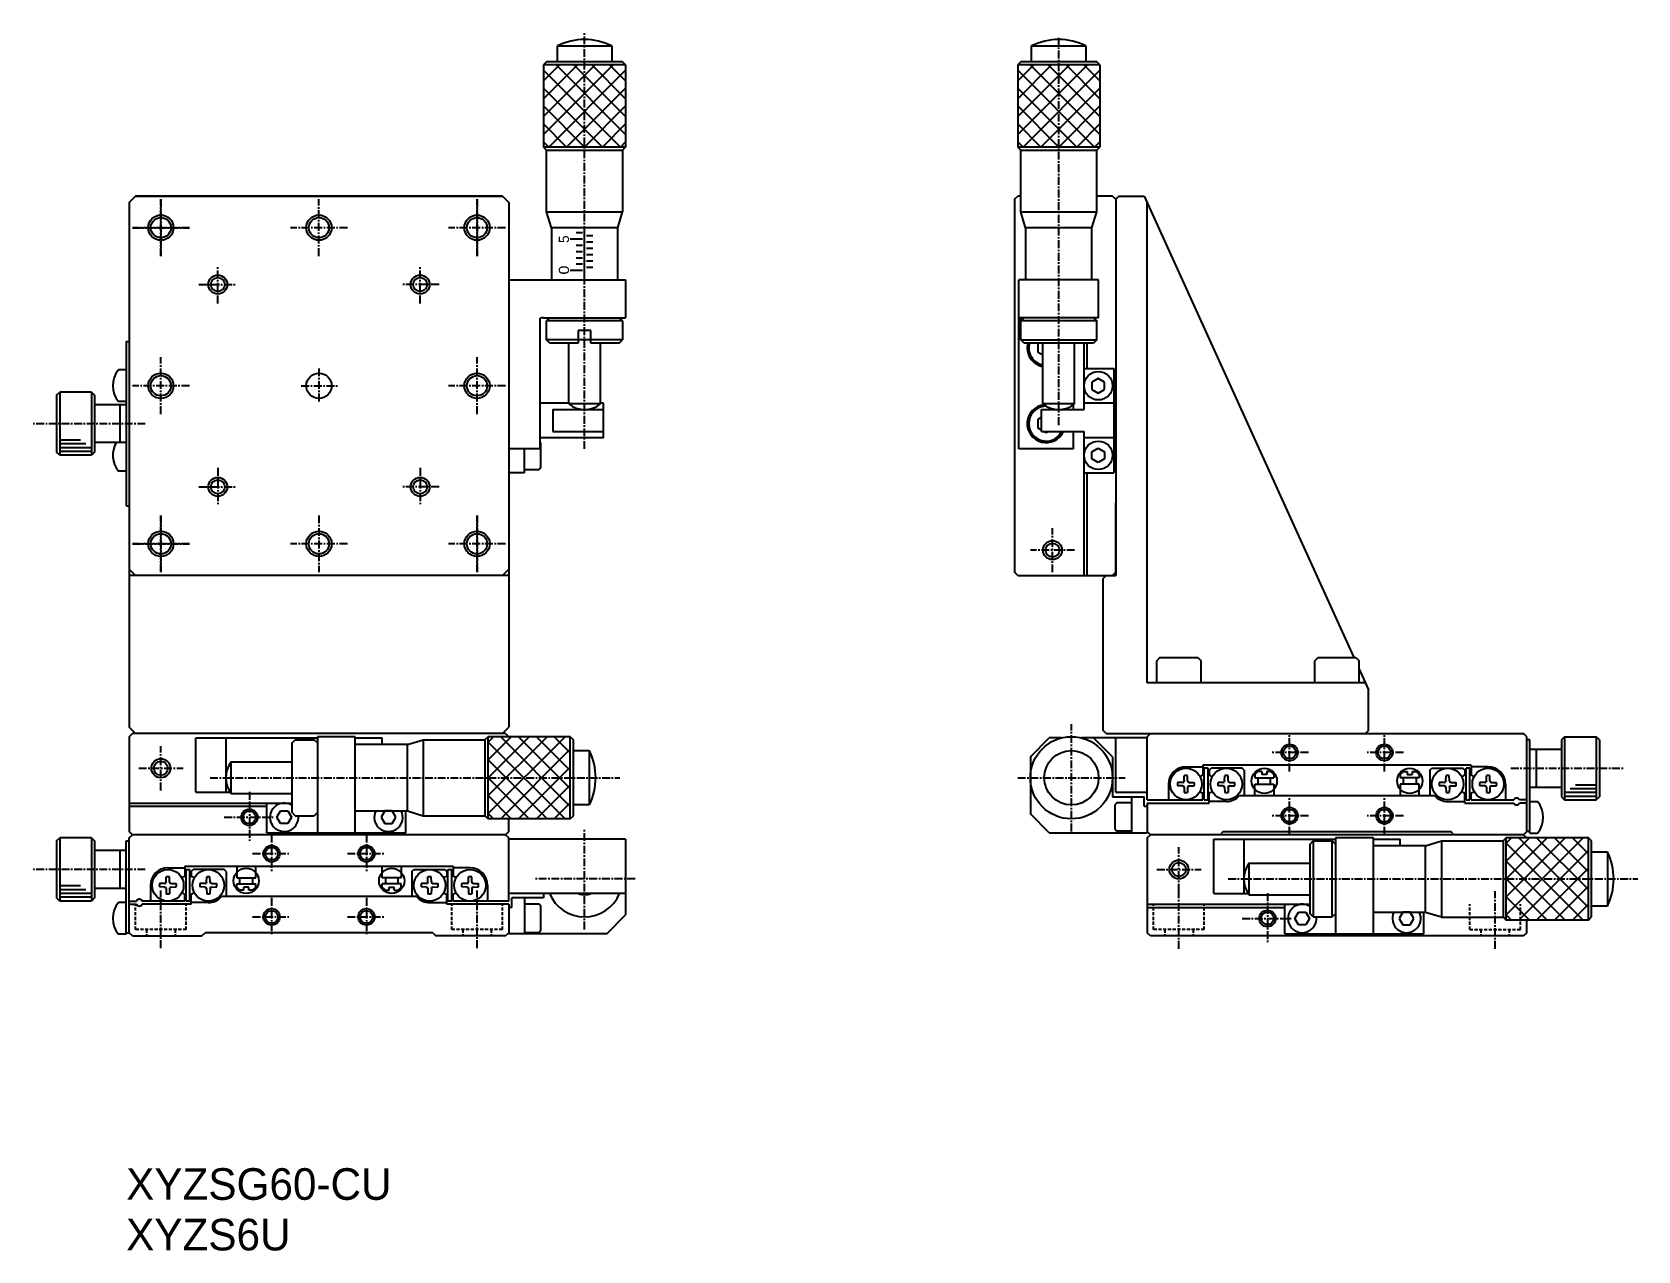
# Model space of a CAD drawing. Extents: x -254 to 0, y 145 to 338.
import ezdxf

# ---------------------------------------------------------------- set-up
doc = ezdxf.new("R2010")
doc.units = 0
doc.linetypes.add('CENTER', pattern=[2, 1.25, -0.25, 0.25, -0.25])
doc.linetypes.add('DASHED', pattern=[0.75, 0.5, -0.25])
doc.layers.get('0').update_dxf_attribs({"linetype": 'CONTINUOUS'})
doc.layers.add('CENTER', color=1, linetype='CENTER')

msp = doc.modelspace()

# ---------------------------------------------------------------- linework, layer by layer
at = {"color": 7, "linetype": 'CONTINUOUS'}
for p, q in [((-171.33, 335.61), (-162.73, 335.61)), ((-171.33, 333.11), (-171.33, 335.61)), ((-162.73, 335.61), (-162.73, 333.11)), ((-96.33, 335.61), (-87.73, 335.61)), ((-96.33, 333.11), (-96.33, 335.61)), ((-87.73, 335.61), (-87.73, 333.11)), ((-173.03, 333.11), (-173.53, 332.61)), ((-161.03, 333.11), (-173.03, 333.11)), ((-160.53, 332.61), (-161.03, 333.11)), ((-98.03, 333.11), (-98.53, 332.61)), ((-86.03, 333.11), (-98.03, 333.11)), ((-85.53, 332.61), (-86.03, 333.11)), ((-160.53, 332.61), (-173.53, 332.61)), ((-173.53, 332.61), (-173.53, 319.61)), ((-160.53, 332.61), (-160.53, 319.61)), ((-85.53, 332.61), (-98.53, 332.61)), ((-98.53, 332.61), (-98.53, 319.61)), ((-85.53, 332.61), (-85.53, 319.61)), ((-97.68, 319.61), (-98.53, 320.45)), ((-160.53, 319.61), (-173.53, 319.61)), ((-173.53, 319.61), (-173.03, 319.11)), ((-173.03, 319.11), (-161.03, 319.11)), ((-173.03, 309.36), (-173.03, 319.11)), ((-161.03, 319.11), (-160.53, 319.61)), ((-160.99, 309.36), (-160.99, 319.11)), ((-85.53, 319.61), (-98.53, 319.61)), ((-98.53, 319.61), (-98.03, 319.11)), ((-98.03, 319.11), (-86.03, 319.11)), ((-98.03, 309.36), (-98.03, 319.11)), ((-86.03, 319.11), (-85.53, 319.61)), ((-85.99, 309.36), (-85.99, 319.11)), ((-238.03, 311.86), (-239.03, 310.86)), ((-239.03, 310.86), (-238.03, 311.86)), ((-239.03, 310.86), (-239.03, 252.86)), ((-239.03, 310.86), (-239.03, 227.86)), ((-238.03, 311.86), (-180.03, 311.86)), ((-180.03, 311.86), (-238.03, 311.86)), ((-180.03, 311.86), (-179.03, 310.86)), ((-180.03, 311.86), (-179.03, 310.86)), ((-179.03, 310.86), (-179.03, 252.86)), ((-179.03, 310.86), (-179.03, 227.86)), ((-99.03, 311.36), (-98.53, 311.86)), ((-99.03, 311.36), (-99.03, 252.36)), ((-98.03, 311.86), (-98.53, 311.86)), ((-83.53, 311.86), (-85.99, 311.86)), ((-83.03, 311.36), (-83.53, 311.86)), ((-83.53, 311.86), (-83.03, 311.36)), ((-82.53, 311.86), (-83.03, 311.36)), ((-83.03, 311.36), (-83.03, 300.36)), ((-83.03, 311.36), (-83.03, 251.86)), ((-82.53, 311.86), (-78.53, 311.86)), ((-78.53, 311.86), (-45.35, 238.86)), ((-78.03, 234.86), (-78.03, 310.76)), ((-172.28, 306.86), (-173.03, 309.36)), ((-173.03, 309.36), (-161.03, 309.36)), ((-161.78, 306.86), (-161.03, 309.36)), ((-97.28, 306.86), (-98.03, 309.36)), ((-98.03, 309.36), (-86.03, 309.36)), ((-86.78, 306.86), (-86.03, 309.36)), ((-161.78, 306.86), (-172.28, 306.86)), ((-172.28, 306.86), (-172.28, 298.61)), ((-161.78, 298.61), (-161.78, 306.86)), ((-86.78, 306.86), (-97.28, 306.86)), ((-97.28, 306.86), (-97.28, 298.61)), ((-86.78, 298.61), (-86.78, 306.86)), ((-179.03, 298.61), (-160.53, 298.61)), ((-160.53, 298.61), (-160.53, 292.61)), ((-85.73, 298.61), (-98.33, 298.61)), ((-98.33, 271.86), (-98.33, 298.61)), ((-85.73, 292.61), (-85.73, 298.61)), ((-174.03, 271.86), (-174.03, 292.56)), ((-173.53, 292.61), (-160.53, 292.61)), ((-172.53, 292.61), (-173.03, 292.11)), ((-161.03, 292.11), (-173.03, 292.11)), ((-173.03, 289.11), (-173.03, 292.11)), ((-161.03, 292.11), (-161.53, 292.61)), ((-161.03, 292.11), (-161.03, 289.11)), ((-85.73, 292.61), (-98.33, 292.61)), ((-97.53, 292.61), (-98.03, 292.11)), ((-98.03, 289.11), (-98.03, 292.61)), ((-86.03, 292.11), (-98.03, 292.11)), ((-98.03, 289.11), (-98.03, 292.11)), ((-86.53, 292.61), (-86.03, 292.11)), ((-86.03, 289.11), (-86.03, 292.11)), ((-168.03, 290.61), (-168.03, 288.61)), ((-166.03, 290.61), (-168.03, 290.61)), ((-166.03, 288.61), (-166.03, 290.61)), ((-239.53, 288.86), (-239.53, 262.86)), ((-239.53, 288.86), (-239.03, 288.86)), ((-168.03, 289.11), (-173.03, 289.11)), ((-172.53, 288.61), (-173.03, 289.11)), ((-168.03, 288.61), (-172.53, 288.61)), ((-169.53, 278.98), (-169.53, 288.61)), ((-166.03, 289.11), (-168.03, 289.11)), ((-161.03, 289.11), (-166.03, 289.11)), ((-161.53, 288.61), (-166.03, 288.61)), ((-164.53, 278.98), (-164.53, 288.61)), ((-161.53, 288.61), (-161.03, 289.11)), ((-98.03, 289.11), (-86.03, 289.11)), ((-97.53, 288.61), (-98.03, 289.11)), ((-97.53, 288.61), (-98.03, 289.11)), ((-86.53, 288.61), (-97.53, 288.61)), ((-95.28, 288.58), (-95.23, 288.61)), ((-95.28, 287.13), (-95.28, 288.58)), ((-94.53, 286.7), (-95.28, 287.13)), ((-94.53, 278.98), (-94.53, 288.61)), ((-89.53, 278.98), (-89.53, 288.61)), ((-88.03, 284.61), (-88.03, 288.61)), ((-87.53, 284.61), (-87.53, 288.61)), ((-86.03, 289.11), (-86.53, 288.61)), ((-88.03, 278.11), (-88.03, 284.61)), ((-88.03, 284.61), (-83.33, 284.61)), ((-83.33, 284.61), (-83.33, 268.11)), ((-239.53, 284.36), (-240.75, 284.36)), ((-85.78, 283.01), (-86.78, 282.43)), ((-86.78, 282.43), (-86.78, 281.28)), ((-84.78, 282.43), (-85.78, 283.01)), ((-84.78, 281.28), (-84.78, 282.43)), ((-250.53, 280.36), (-250.03, 280.86)), ((-250.53, 280.36), (-250.53, 271.36)), ((-250.03, 280.86), (-250.03, 270.86)), ((-245.03, 280.86), (-250.03, 280.86)), ((-245.03, 280.86), (-245.03, 270.86)), ((-245.03, 280.86), (-244.53, 280.36)), ((-244.53, 280.36), (-244.53, 271.36)), ((-239.53, 279.36), (-240.75, 279.36)), ((-86.78, 281.28), (-85.78, 280.7)), ((-85.78, 280.7), (-84.78, 281.28)), ((-239.53, 278.86), (-244.53, 278.86)), ((-240.53, 278.86), (-240.53, 272.86)), ((-169.53, 279.11), (-174.03, 279.11)), ((-172.03, 278.11), (-164.03, 278.11)), ((-172.03, 278.11), (-172.03, 274.61)), ((-164.53, 278.98), (-169.53, 278.98)), ((-164.03, 279.11), (-164.53, 279.11)), ((-164.03, 273.61), (-164.03, 279.11)), ((-95.28, 276.58), (-94.78, 276.87)), ((-94.78, 278.11), (-88.03, 278.11)), ((-94.78, 274.61), (-94.78, 278.11)), ((-89.53, 278.98), (-94.53, 278.98)), ((-89.73, 278.11), (-89.73, 278.83)), ((-83.33, 279.11), (-88.03, 279.11)), ((-172.03, 274.61), (-164.03, 274.61)), ((-95.28, 275.13), (-95.28, 276.58)), ((-94.78, 274.85), (-95.28, 275.13)), ((-94.78, 274.61), (-88.03, 274.61)), ((-94.03, 274.41), (-94.36, 274.61)), ((-93.69, 274.61), (-94.03, 274.41)), ((-89.73, 271.86), (-89.73, 274.61)), ((-88.03, 251.86), (-88.03, 274.61)), ((-88.03, 268.11), (-88.03, 274.61)), ((-239.53, 272.86), (-244.53, 272.86)), ((-174.03, 271.86), (-179.03, 271.86)), ((-176.53, 268.11), (-176.53, 271.86)), ((-164.03, 273.61), (-174.03, 273.61)), ((-174.03, 272.91), (-173.93, 272.81)), ((-173.93, 268.91), (-173.93, 272.81)), ((-89.73, 271.86), (-98.33, 271.86)), ((-83.33, 273.61), (-88.03, 273.61)), ((-86.78, 271.43), (-85.78, 272.01)), ((-85.78, 272.01), (-84.78, 271.43)), ((-250.03, 270.86), (-250.53, 271.36)), ((-245.03, 270.86), (-250.03, 270.86)), ((-244.53, 271.36), (-245.03, 270.86)), ((-86.78, 270.28), (-86.78, 271.43)), ((-85.78, 269.7), (-86.78, 270.28)), ((-84.78, 270.28), (-85.78, 269.7)), ((-84.78, 271.43), (-84.78, 270.28)), ((-239.53, 268.36), (-240.75, 268.36)), ((-176.53, 268.11), (-179.03, 268.11)), ((-176.53, 268.61), (-174.23, 268.61)), ((-173.93, 268.91), (-174.23, 268.61)), ((-88.03, 268.11), (-83.33, 268.11)), ((-87.53, 251.86), (-87.53, 268.11)), ((-239.53, 262.86), (-239.03, 262.86)), ((-83.03, 252.36), (-83.03, 263.36)), ((-239.03, 252.86), (-238.03, 251.86)), ((-179.03, 251.86), (-239.03, 251.86)), ((-180.03, 251.86), (-238.03, 251.86)), ((-180.03, 251.86), (-179.03, 252.86)), ((-98.53, 251.86), (-99.03, 252.36)), ((-98.53, 251.86), (-83.53, 251.86)), ((-84.53, 251.86), (-85.03, 251.36)), ((-84.53, 251.86), (-83.03, 251.86)), ((-83.03, 252.36), (-83.53, 251.86)), ((-83.03, 252.36), (-83.53, 251.86)), ((-85.03, 227.36), (-85.03, 251.36)), ((-76.03, 238.86), (-76.53, 238.36)), ((-76.03, 238.86), (-70.03, 238.86)), ((-70.03, 238.86), (-69.53, 238.36)), ((-51.03, 238.86), (-51.53, 238.36)), ((-51.03, 238.86), (-45.03, 238.86)), ((-45.03, 238.86), (-44.53, 238.36)), ((-76.53, 234.86), (-76.53, 238.36)), ((-69.53, 234.86), (-69.53, 238.36)), ((-51.53, 234.86), (-51.53, 238.36)), ((-44.53, 234.86), (-44.53, 238.36)), ((-44.53, 237.06), (-43.03, 233.76)), ((-43.53, 234.86), (-78.03, 234.86)), ((-43.03, 227.36), (-43.03, 233.76)), ((-238.03, 226.86), (-239.03, 227.86)), ((-239.03, 226.36), (-238.53, 226.86)), ((-239.03, 226.36), (-239.03, 211.36)), ((-179.53, 226.86), (-238.53, 226.86)), ((-228.53, 217.56), (-228.53, 226.16)), ((-228.53, 226.16), (-209.28, 226.16)), ((-223.78, 226.16), (-223.78, 217.56)), ((-203.28, 226.36), (-209.28, 226.36)), ((-209.28, 226.36), (-209.28, 211.16)), ((-203.28, 211.16), (-203.28, 226.36)), ((-203.28, 226.16), (-199.03, 226.16)), ((-199.03, 225.11), (-199.03, 226.16)), ((-182.28, 226.36), (-182.78, 225.86)), ((-169.28, 226.36), (-182.28, 226.36)), ((-182.28, 213.36), (-182.28, 226.36)), ((-180.03, 226.86), (-179.03, 227.86)), ((-179.53, 226.86), (-179.03, 226.36)), ((-168.78, 225.86), (-169.28, 226.36)), ((-169.28, 213.36), (-169.28, 226.36)), ((-96.53, 223.16), (-93.53, 226.16)), ((-91.63, 226.16), (-93.53, 226.16)), ((-78.03, 226.16), (-88.43, 226.16)), ((-83.53, 223.16), (-86.53, 226.16)), ((-84.53, 226.86), (-85.03, 227.36)), ((-84.53, 226.86), (-43.53, 226.86)), ((-83.03, 217.56), (-83.03, 226.16)), ((-78.03, 226.36), (-77.53, 226.86)), ((-78.03, 216.36), (-78.03, 226.36)), ((-77.53, 226.86), (-18.53, 226.86)), ((-43.03, 227.36), (-43.53, 226.86)), ((-18.03, 226.36), (-18.53, 226.86)), ((-18.03, 211.36), (-18.03, 226.36)), ((-12.03, 226.36), (-12.53, 225.86)), ((-12.03, 226.36), (-7.03, 226.36)), ((-12.03, 226.36), (-12.03, 216.36)), ((-6.53, 225.86), (-7.03, 226.36)), ((-7.03, 226.36), (-7.03, 216.36)), ((-213.28, 225.36), (-212.78, 225.86)), ((-213.28, 214.36), (-213.28, 225.36)), ((-212.78, 225.86), (-209.78, 225.86)), ((-209.28, 225.36), (-209.78, 225.86)), ((-195.03, 225.11), (-203.28, 225.11)), ((-195.03, 225.11), (-192.53, 225.86)), ((-195.03, 214.61), (-195.03, 225.11)), ((-192.53, 225.86), (-192.53, 213.86)), ((-192.53, 225.86), (-182.78, 225.86)), ((-182.78, 225.86), (-182.78, 213.86)), ((-168.78, 213.86), (-168.78, 225.86)), ((-168.78, 224.16), (-166.28, 224.16)), ((-166.28, 224.16), (-166.28, 215.56)), ((-17.53, 225.86), (-18.03, 225.86)), ((-17.53, 211.11), (-17.53, 225.86)), ((-17.53, 224.36), (-12.53, 224.36)), ((-16.53, 224.36), (-16.53, 218.36)), ((-12.53, 225.86), (-12.53, 216.86)), ((-6.53, 225.86), (-6.53, 216.86)), ((-222.9, 222.36), (-213.28, 222.36)), ((-222.9, 217.36), (-222.9, 222.36)), ((-96.53, 223.16), (-96.53, 214.16)), ((-83.53, 223.16), (-83.53, 216.86)), ((-71.93, 221.61), (-69.23, 221.61)), ((-26.83, 221.86), (-69.23, 221.86)), ((-69.23, 221.86), (-69.23, 220.27)), ((-69.03, 216.36), (-69.03, 221.36)), ((-68.43, 221.36), (-69.03, 221.36)), ((-68.43, 216.36), (-68.43, 221.36)), ((-68.23, 221.06), (-67.93, 221.36)), ((-68.23, 221.06), (-68.23, 220.27)), ((-63.03, 221.36), (-67.93, 221.36)), ((-62.73, 221.06), (-63.03, 221.36)), ((-62.73, 221.06), (-62.73, 217.06)), ((-33.33, 221.06), (-33.03, 221.36)), ((-33.33, 221.06), (-33.33, 217.06)), ((-33.03, 221.36), (-28.13, 221.36)), ((-27.83, 221.06), (-28.13, 221.36)), ((-27.83, 221.06), (-27.83, 220.27)), ((-27.63, 216.36), (-27.63, 221.36)), ((-27.03, 221.36), (-27.63, 221.36)), ((-27.03, 216.36), (-27.03, 221.36)), ((-26.83, 221.86), (-26.83, 220.27)), ((-24.13, 221.61), (-26.83, 221.61)), ((-74.68, 218.86), (-74.68, 216.36)), ((-72.41, 219.13), (-73.25, 219.12)), ((-72.41, 218.58), (-73.25, 218.6)), ((-72.41, 219.13), (-72.28, 219.19)), ((-72.41, 218.58), (-72.28, 218.52)), ((-72.2, 219.36), (-72.28, 219.19)), ((-72.2, 218.36), (-72.28, 218.52)), ((-72.2, 219.36), (-72.19, 220.18)), ((-71.65, 219.36), (-71.67, 220.18)), ((-71.65, 219.36), (-71.58, 219.19)), ((-71.65, 218.36), (-71.58, 218.52)), ((-71.45, 219.13), (-71.58, 219.19)), ((-71.45, 218.58), (-71.58, 218.52)), ((-71.45, 219.13), (-70.6, 219.12)), ((-71.45, 218.58), (-70.6, 218.6)), ((-66.01, 219.13), (-66.85, 219.12)), ((-66.01, 218.58), (-66.85, 218.6)), ((-66.01, 219.13), (-65.88, 219.19)), ((-66.01, 218.58), (-65.88, 218.52)), ((-65.8, 219.36), (-65.88, 219.19)), ((-65.8, 218.36), (-65.88, 218.52)), ((-65.8, 219.36), (-65.79, 220.18)), ((-65.25, 219.36), (-65.27, 220.18)), ((-65.25, 219.36), (-65.18, 219.19)), ((-65.25, 218.36), (-65.18, 218.52)), ((-65.05, 219.13), (-65.18, 219.19)), ((-65.05, 218.58), (-65.18, 218.52)), ((-65.05, 219.13), (-64.2, 219.12)), ((-65.05, 218.58), (-64.2, 218.6)), ((-61.03, 220.36), (-60.53, 220.86)), ((-61.03, 220.36), (-61.03, 219.86)), ((-61.03, 219.86), (-58.03, 219.86)), ((-61.03, 217.06), (-61.03, 218.86)), ((-61.03, 218.86), (-58.03, 218.86)), ((-59.93, 220.86), (-60.53, 220.86)), ((-60.53, 219.86), (-60.53, 218.86)), ((-59.93, 220.86), (-59.93, 220.36)), ((-59.13, 220.36), (-59.93, 220.36)), ((-59.13, 220.86), (-59.13, 220.36)), ((-58.53, 220.86), (-59.13, 220.86)), ((-58.03, 220.36), (-58.53, 220.86)), ((-58.53, 218.86), (-58.53, 219.86)), ((-58.03, 220.36), (-58.03, 219.86)), ((-58.03, 218.86), (-58.03, 217.06)), ((-38.03, 220.36), (-37.53, 220.86)), ((-38.03, 220.36), (-38.03, 219.86)), ((-35.03, 219.86), (-38.03, 219.86)), ((-38.03, 218.86), (-38.03, 217.06)), ((-35.03, 218.86), (-38.03, 218.86)), ((-37.53, 220.86), (-36.93, 220.86)), ((-37.53, 218.86), (-37.53, 219.86)), ((-36.93, 220.86), (-36.93, 220.36)), ((-36.93, 220.36), (-36.13, 220.36)), ((-36.13, 220.86), (-36.13, 220.36)), ((-36.13, 220.86), (-35.53, 220.86)), ((-35.03, 220.36), (-35.53, 220.86)), ((-35.53, 219.86), (-35.53, 218.86)), ((-35.03, 220.36), (-35.03, 219.86)), ((-35.03, 217.06), (-35.03, 218.86)), ((-31.01, 219.13), (-31.85, 219.12)), ((-31.01, 218.58), (-31.85, 218.6)), ((-31.01, 219.13), (-30.88, 219.19)), ((-31.01, 218.58), (-30.88, 218.52)), ((-30.8, 219.36), (-30.88, 219.19)), ((-30.8, 218.36), (-30.88, 218.52)), ((-30.8, 219.36), (-30.79, 220.18)), ((-30.25, 219.36), (-30.27, 220.18)), ((-30.25, 219.36), (-30.18, 219.19)), ((-30.25, 218.36), (-30.18, 218.52)), ((-30.05, 219.13), (-30.18, 219.19)), ((-30.05, 218.58), (-30.18, 218.52)), ((-30.05, 219.13), (-29.2, 219.12)), ((-30.05, 218.58), (-29.2, 218.6)), ((-24.61, 219.13), (-25.45, 219.12)), ((-24.61, 218.58), (-25.45, 218.6)), ((-24.61, 219.13), (-24.48, 219.19)), ((-24.61, 218.58), (-24.48, 218.52)), ((-24.4, 219.36), (-24.48, 219.19)), ((-24.4, 218.36), (-24.48, 218.52)), ((-24.4, 219.36), (-24.39, 220.18)), ((-23.85, 219.36), (-23.87, 220.18)), ((-23.85, 219.36), (-23.78, 219.19)), ((-23.85, 218.36), (-23.78, 218.52)), ((-23.65, 219.13), (-23.78, 219.19)), ((-23.65, 218.58), (-23.78, 218.52)), ((-23.65, 219.13), (-22.8, 219.12)), ((-23.65, 218.58), (-22.8, 218.6)), ((-21.38, 218.86), (-21.38, 216.36)), ((-239.03, 215.86), (-213.28, 215.86)), ((-228.53, 217.56), (-223.05, 217.56)), ((-222.9, 217.36), (-213.28, 217.36)), ((-217.28, 211.16), (-217.28, 215.86)), ((-83.53, 216.86), (-78.53, 216.86)), ((-82.83, 215.91), (-83.13, 215.61)), ((-83.03, 217.56), (-78.03, 217.56)), ((-80.53, 215.91), (-82.83, 215.91)), ((-80.53, 216.86), (-80.53, 211.16)), ((-78.53, 215.36), (-78.53, 216.86)), ((-78.03, 216.36), (-69.23, 216.36)), ((-78.03, 215.86), (-68.23, 215.86)), ((-78.03, 215.86), (-78.03, 211.16)), ((-72.2, 218.36), (-72.19, 217.53)), ((-71.65, 218.36), (-71.67, 217.53)), ((-69.23, 216.36), (-69.23, 217.44)), ((-69.03, 216.36), (-68.43, 216.36)), ((-68.23, 215.86), (-68.23, 217.44)), ((-65.53, 216.11), (-68.23, 216.11)), ((-65.8, 218.36), (-65.79, 217.53)), ((-65.25, 218.36), (-65.27, 217.53)), ((-63.45, 217.06), (-32.61, 217.06)), ((-30.8, 218.36), (-30.79, 217.53)), ((-30.53, 216.11), (-27.83, 216.11)), ((-30.25, 218.36), (-30.27, 217.53)), ((-27.83, 215.86), (-27.83, 217.44)), ((-27.83, 215.86), (-20.09, 215.86)), ((-27.63, 216.36), (-27.03, 216.36)), ((-26.83, 216.36), (-26.83, 217.44)), ((-26.83, 216.36), (-20.09, 216.36)), ((-24.4, 218.36), (-24.39, 217.53)), ((-23.85, 218.36), (-23.87, 217.53)), ((-18.03, 216.36), (-19.17, 216.36)), ((-18.03, 215.86), (-19.17, 215.86)), ((-17.53, 218.36), (-12.53, 218.36)), ((-17.53, 216.11), (-16.3, 216.11)), ((-12.53, 216.86), (-12.03, 216.36)), ((-12.03, 216.36), (-7.03, 216.36)), ((-7.03, 216.36), (-6.53, 216.86)), ((-239.03, 215.36), (-217.28, 215.36)), ((-215.68, 213.61), (-215.1, 214.61)), ((-215.1, 212.61), (-215.68, 213.61)), ((-215.1, 214.61), (-213.95, 214.61)), ((-213.95, 214.61), (-213.37, 213.61)), ((-213.37, 213.61), (-213.95, 212.61)), ((-212.78, 213.86), (-213.28, 214.36)), ((-212.78, 213.86), (-209.78, 213.86)), ((-209.28, 214.36), (-209.78, 213.86)), ((-203.28, 214.61), (-195.03, 214.61)), ((-198.6, 214.61), (-199.18, 213.61)), ((-199.18, 213.61), (-198.6, 212.61)), ((-197.45, 214.61), (-198.6, 214.61)), ((-196.87, 213.61), (-197.45, 214.61)), ((-197.45, 212.61), (-196.87, 213.61)), ((-195.28, 211.16), (-195.28, 214.61)), ((-195.03, 214.61), (-192.53, 213.86)), ((-192.53, 213.82), (-182.78, 213.82)), ((-182.78, 213.86), (-182.28, 213.36)), ((-169.28, 213.36), (-182.28, 213.36)), ((-179.03, 211.36), (-179.03, 213.36)), ((-169.28, 213.36), (-168.78, 213.86)), ((-166.28, 215.56), (-168.78, 215.56)), ((-93.53, 211.16), (-96.53, 214.16)), ((-83.13, 211.71), (-83.13, 215.61)), ((-78.53, 215.36), (-78.03, 215.36)), ((-238.53, 210.86), (-239.03, 211.36)), ((-238.53, 210.86), (-239.03, 211.36)), ((-239.03, 210.36), (-238.53, 210.86)), ((-179.53, 210.86), (-238.53, 210.86)), ((-179.53, 210.86), (-238.53, 210.86)), ((-217.28, 211.16), (-195.28, 211.16)), ((-213.95, 212.61), (-215.1, 212.61)), ((-198.6, 212.61), (-197.45, 212.61)), ((-179.03, 211.36), (-179.53, 210.86)), ((-179.53, 210.86), (-179.03, 211.36)), ((-179.03, 210.36), (-179.53, 210.86)), ((-93.53, 211.16), (-78.03, 211.16)), ((-83.13, 211.71), (-82.83, 211.41)), ((-80.53, 211.41), (-82.83, 211.41)), ((-77.53, 210.86), (-78.03, 211.36)), ((-78.03, 210.36), (-77.53, 210.86)), ((-18.53, 210.86), (-77.53, 210.86)), ((-66.03, 211.36), (-66.53, 210.86)), ((-66.03, 211.36), (-30.03, 211.36)), ((-29.53, 210.86), (-30.03, 211.36)), ((-18.53, 210.86), (-18.03, 211.36)), ((-18.53, 210.86), (-18.03, 210.36)), ((-17.53, 211.36), (-18.03, 211.36)), ((-17.53, 211.11), (-16.3, 211.11)), ((-250.53, 209.86), (-250.03, 210.36)), ((-250.53, 209.86), (-250.53, 200.86)), ((-245.03, 210.36), (-250.03, 210.36)), ((-250.03, 210.36), (-250.03, 200.36)), ((-245.03, 210.36), (-244.53, 209.86)), ((-245.03, 210.36), (-245.03, 200.36)), ((-244.53, 209.86), (-244.53, 200.86)), ((-239.53, 208.36), (-244.53, 208.36)), ((-240.53, 208.36), (-240.53, 202.36)), ((-239.53, 195.11), (-239.53, 209.86)), ((-239.53, 209.86), (-239.03, 209.86)), ((-239.03, 195.36), (-239.03, 210.36)), ((-179.03, 200.36), (-179.03, 210.36)), ((-160.53, 210.16), (-179.03, 210.16)), ((-160.53, 210.16), (-160.53, 198.16)), ((-78.03, 210.36), (-78.03, 195.36)), ((-67.53, 201.56), (-67.53, 210.16)), ((-67.53, 210.16), (-48.28, 210.16)), ((-62.78, 210.16), (-62.78, 201.56)), ((-52.28, 209.36), (-51.78, 209.86)), ((-52.28, 198.36), (-52.28, 209.36)), ((-51.78, 209.86), (-48.78, 209.86)), ((-51.78, 209.86), (-51.78, 197.86)), ((-48.28, 209.36), (-48.78, 209.86)), ((-48.78, 197.86), (-48.78, 209.86)), ((-42.28, 210.36), (-48.28, 210.36)), ((-48.28, 210.36), (-48.28, 195.16)), ((-42.28, 195.16), (-42.28, 210.36)), ((-42.28, 210.16), (-38.03, 210.16)), ((-34.03, 209.11), (-42.28, 209.11)), ((-38.03, 209.11), (-38.03, 210.16)), ((-34.03, 209.11), (-31.53, 209.86)), ((-34.03, 198.61), (-34.03, 209.11)), ((-31.53, 209.86), (-31.53, 197.86)), ((-31.53, 209.86), (-21.78, 209.86)), ((-21.28, 210.36), (-21.78, 209.86)), ((-21.78, 209.86), (-21.78, 197.86)), ((-8.28, 210.36), (-21.28, 210.36)), ((-21.28, 197.36), (-21.28, 210.36)), ((-7.78, 209.86), (-8.28, 210.36)), ((-8.28, 197.36), (-8.28, 210.36)), ((-7.78, 197.86), (-7.78, 209.86)), ((-230.23, 205.86), (-187.83, 205.86)), ((-230.23, 205.86), (-230.23, 204.27)), ((-222.03, 205.86), (-222.03, 204.06)), ((-219.03, 204.06), (-219.03, 205.86)), ((-199.03, 204.06), (-199.03, 205.86)), ((-196.03, 205.86), (-196.03, 204.06)), ((-187.83, 205.86), (-187.83, 204.27)), ((-61.9, 206.36), (-52.28, 206.36)), ((-61.9, 201.36), (-61.9, 206.36)), ((-7.78, 208.16), (-5.28, 208.16)), ((-5.28, 208.16), (-5.28, 199.56)), ((-233.41, 203.13), (-233.28, 203.19)), ((-233.2, 203.36), (-233.28, 203.19)), ((-233.2, 203.36), (-233.19, 204.18)), ((-232.93, 205.61), (-230.23, 205.61)), ((-232.65, 203.36), (-232.67, 204.18)), ((-232.65, 203.36), (-232.58, 203.19)), ((-232.45, 203.13), (-232.58, 203.19)), ((-230.03, 200.36), (-230.03, 205.36)), ((-230.03, 205.36), (-229.43, 205.36)), ((-229.43, 200.36), (-229.43, 205.36)), ((-229.23, 205.06), (-228.93, 205.36)), ((-229.23, 205.06), (-229.23, 204.27)), ((-224.03, 205.36), (-228.93, 205.36)), ((-227.01, 203.13), (-226.88, 203.19)), ((-226.8, 203.36), (-226.88, 203.19)), ((-226.8, 203.36), (-226.79, 204.18)), ((-226.25, 203.36), (-226.27, 204.18)), ((-226.25, 203.36), (-226.18, 203.19)), ((-226.05, 203.13), (-226.18, 203.19)), ((-223.73, 205.06), (-224.03, 205.36)), ((-223.73, 205.06), (-223.73, 201.06)), ((-222.03, 204.06), (-219.03, 204.06)), ((-221.53, 203.06), (-221.53, 204.06)), ((-219.53, 204.06), (-219.53, 203.06)), ((-196.03, 204.06), (-199.03, 204.06)), ((-198.53, 204.06), (-198.53, 203.06)), ((-196.53, 203.06), (-196.53, 204.06)), ((-194.33, 205.06), (-194.03, 205.36)), ((-194.33, 205.06), (-194.33, 201.06)), ((-194.03, 205.36), (-189.13, 205.36)), ((-192.01, 203.13), (-191.88, 203.19)), ((-191.8, 203.36), (-191.88, 203.19)), ((-191.8, 203.36), (-191.79, 204.18)), ((-191.25, 203.36), (-191.27, 204.18)), ((-191.25, 203.36), (-191.18, 203.19)), ((-191.05, 203.13), (-191.18, 203.19)), ((-188.83, 205.06), (-189.13, 205.36)), ((-188.83, 205.06), (-188.83, 204.27)), ((-188.63, 200.36), (-188.63, 205.36)), ((-188.63, 205.36), (-188.03, 205.36)), ((-188.03, 200.36), (-188.03, 205.36)), ((-185.13, 205.61), (-187.83, 205.61)), ((-185.61, 203.13), (-185.48, 203.19)), ((-185.4, 203.36), (-185.48, 203.19)), ((-185.4, 203.36), (-185.39, 204.18)), ((-184.85, 203.36), (-184.87, 204.18)), ((-184.85, 203.36), (-184.78, 203.19)), ((-184.65, 203.13), (-184.78, 203.19)), ((-250.03, 200.36), (-250.53, 200.86)), ((-244.53, 200.86), (-245.03, 200.36)), ((-239.53, 202.36), (-244.53, 202.36)), ((-235.68, 202.86), (-235.68, 200.36)), ((-233.41, 203.13), (-234.25, 203.12)), ((-233.41, 202.58), (-234.25, 202.6)), ((-233.41, 202.58), (-233.28, 202.52)), ((-233.2, 202.36), (-233.28, 202.52)), ((-233.2, 202.36), (-233.19, 201.53)), ((-232.65, 202.36), (-232.67, 201.53)), ((-232.65, 202.36), (-232.58, 202.52)), ((-232.45, 202.58), (-232.58, 202.52)), ((-232.45, 203.13), (-231.6, 203.12)), ((-232.45, 202.58), (-231.6, 202.6)), ((-230.23, 200.36), (-230.23, 201.44)), ((-229.23, 199.86), (-229.23, 201.44)), ((-227.01, 203.13), (-227.85, 203.12)), ((-227.01, 202.58), (-227.85, 202.6)), ((-227.01, 202.58), (-226.88, 202.52)), ((-226.8, 202.36), (-226.88, 202.52)), ((-226.8, 202.36), (-226.79, 201.53)), ((-226.25, 202.36), (-226.27, 201.53)), ((-226.25, 202.36), (-226.18, 202.52)), ((-226.05, 202.58), (-226.18, 202.52)), ((-226.05, 203.13), (-225.2, 203.12)), ((-226.05, 202.58), (-225.2, 202.6)), ((-193.61, 201.06), (-224.45, 201.06)), ((-222.03, 203.06), (-219.03, 203.06)), ((-222.03, 202.56), (-222.03, 203.06)), ((-222.03, 202.56), (-221.53, 202.06)), ((-220.93, 202.06), (-221.53, 202.06)), ((-220.93, 202.06), (-220.93, 202.56)), ((-220.13, 202.56), (-220.93, 202.56)), ((-220.13, 202.06), (-220.13, 202.56)), ((-219.53, 202.06), (-220.13, 202.06)), ((-219.03, 202.56), (-219.53, 202.06)), ((-219.03, 202.56), (-219.03, 203.06)), ((-196.03, 203.06), (-199.03, 203.06)), ((-199.03, 202.56), (-199.03, 203.06)), ((-199.03, 202.56), (-198.53, 202.06)), ((-198.53, 202.06), (-197.93, 202.06)), ((-197.93, 202.56), (-197.13, 202.56)), ((-197.93, 202.06), (-197.93, 202.56)), ((-197.13, 202.06), (-197.13, 202.56)), ((-197.13, 202.06), (-196.53, 202.06)), ((-196.03, 202.56), (-196.53, 202.06)), ((-196.03, 202.56), (-196.03, 203.06)), ((-192.01, 203.13), (-192.85, 203.12)), ((-192.01, 202.58), (-192.85, 202.6)), ((-192.01, 202.58), (-191.88, 202.52)), ((-191.8, 202.36), (-191.88, 202.52)), ((-191.8, 202.36), (-191.79, 201.53)), ((-191.25, 202.36), (-191.27, 201.53)), ((-191.25, 202.36), (-191.18, 202.52)), ((-191.05, 202.58), (-191.18, 202.52)), ((-191.05, 203.13), (-190.2, 203.12)), ((-191.05, 202.58), (-190.2, 202.6)), ((-188.83, 199.86), (-188.83, 201.44)), ((-187.83, 200.36), (-187.83, 201.44)), ((-185.61, 203.13), (-186.45, 203.12)), ((-185.61, 202.58), (-186.45, 202.6)), ((-185.61, 202.58), (-185.48, 202.52)), ((-185.4, 202.36), (-185.48, 202.52)), ((-185.4, 202.36), (-185.39, 201.53)), ((-184.85, 202.36), (-184.87, 201.53)), ((-184.85, 202.36), (-184.78, 202.52)), ((-184.65, 202.58), (-184.78, 202.52)), ((-184.65, 203.13), (-183.8, 203.12)), ((-184.65, 202.58), (-183.8, 202.6)), ((-182.38, 202.86), (-182.38, 200.36)), ((-160.53, 201.56), (-179.03, 201.56)), ((-173.53, 200.86), (-178.53, 200.86)), ((-178.53, 199.36), (-178.53, 200.86)), ((-176.53, 200.86), (-176.53, 195.16)), ((-173.53, 201.56), (-173.53, 200.86)), ((-67.53, 201.56), (-62.05, 201.56)), ((-61.9, 201.36), (-52.28, 201.36)), ((-245.03, 200.36), (-250.03, 200.36)), ((-239.53, 200.11), (-240.75, 200.11)), ((-239.03, 200.36), (-237.89, 200.36)), ((-239.03, 199.86), (-237.89, 199.86)), ((-230.23, 200.36), (-236.97, 200.36)), ((-229.23, 199.86), (-236.97, 199.86)), ((-229.43, 200.36), (-230.03, 200.36)), ((-226.53, 200.11), (-229.23, 200.11)), ((-191.53, 200.11), (-188.83, 200.11)), ((-179.03, 199.86), (-188.83, 199.86)), ((-188.03, 200.36), (-188.63, 200.36)), ((-179.03, 200.36), (-187.83, 200.36)), ((-179.03, 199.86), (-179.03, 195.16)), ((-178.53, 199.36), (-179.03, 199.36)), ((-176.53, 199.91), (-174.23, 199.91)), ((-174.23, 199.91), (-173.93, 199.61)), ((-173.93, 195.71), (-173.93, 199.61)), ((-163.53, 195.16), (-160.53, 198.16)), ((-78.03, 199.86), (-52.28, 199.86)), ((-78.03, 199.36), (-56.28, 199.36)), ((-56.28, 195.16), (-56.28, 199.86)), ((-54.68, 197.61), (-54.1, 198.61)), ((-54.1, 198.61), (-52.95, 198.61)), ((-52.95, 198.61), (-52.37, 197.61)), ((-51.78, 197.86), (-52.28, 198.36)), ((-48.28, 198.36), (-48.78, 197.86)), ((-42.28, 198.61), (-34.03, 198.61)), ((-37.6, 198.61), (-38.18, 197.61)), ((-36.45, 198.61), (-37.6, 198.61)), ((-35.87, 197.61), (-36.45, 198.61)), ((-34.28, 195.16), (-34.28, 198.61)), ((-34.03, 198.61), (-31.53, 197.86)), ((-5.28, 199.56), (-7.78, 199.56)), ((-173.93, 195.71), (-174.23, 195.41)), ((-54.1, 196.61), (-54.68, 197.61)), ((-52.95, 196.61), (-54.1, 196.61)), ((-52.37, 197.61), (-52.95, 196.61)), ((-51.78, 197.86), (-48.78, 197.86)), ((-38.18, 197.61), (-37.6, 196.61)), ((-37.6, 196.61), (-36.45, 196.61)), ((-36.45, 196.61), (-35.87, 197.61)), ((-31.53, 197.82), (-21.78, 197.82)), ((-21.78, 197.86), (-21.28, 197.36)), ((-8.28, 197.36), (-21.28, 197.36)), ((-18.03, 195.36), (-18.03, 197.36)), ((-8.28, 197.36), (-7.78, 197.86)), ((-239.53, 195.11), (-240.75, 195.11)), ((-239.53, 195.36), (-239.03, 195.36)), ((-238.53, 194.86), (-239.03, 195.36)), ((-238.53, 194.86), (-227.53, 194.86)), ((-227.53, 194.86), (-227.03, 195.36)), ((-191.03, 195.36), (-227.03, 195.36)), ((-191.03, 195.36), (-190.53, 194.86)), ((-179.53, 194.86), (-190.53, 194.86)), ((-179.53, 194.86), (-179.03, 195.36)), ((-163.53, 195.16), (-179.03, 195.16)), ((-176.53, 195.41), (-174.23, 195.41)), ((-77.53, 194.86), (-78.03, 195.36)), ((-77.53, 194.86), (-78.03, 195.36)), ((-18.53, 194.86), (-77.53, 194.86)), ((-56.28, 195.16), (-34.28, 195.16)), ((-18.03, 195.36), (-18.53, 194.86)), ((-18.53, 194.86), (-18.03, 195.36))]:
    msp.add_line(p, q, dxfattribs=at)
at = {"color": 3, "linetype": 'CONTINUOUS'}
for p, q in [((-162.51, 332.61), (-173.53, 321.59)), ((-165.34, 332.61), (-173.53, 324.42)), ((-168.17, 332.61), (-173.53, 327.25)), ((-171, 332.61), (-173.53, 330.08)), ((-161.37, 319.61), (-173.53, 331.76)), ((-160.53, 331.76), (-172.68, 319.61)), ((-160.53, 321.59), (-171.54, 332.61)), ((-160.53, 324.42), (-168.71, 332.61)), ((-160.53, 327.25), (-165.89, 332.61)), ((-160.53, 330.08), (-163.06, 332.61)), ((-87.51, 332.61), (-98.53, 321.59)), ((-90.34, 332.61), (-98.53, 324.42)), ((-93.17, 332.61), (-98.53, 327.25)), ((-96, 332.61), (-98.53, 330.08)), ((-86.37, 319.61), (-98.53, 331.76)), ((-85.53, 331.76), (-97.68, 319.61)), ((-85.53, 321.59), (-96.54, 332.61)), ((-85.53, 324.42), (-93.71, 332.61)), ((-85.53, 327.25), (-90.89, 332.61)), ((-85.53, 330.08), (-88.06, 332.61)), ((-164.2, 319.61), (-173.53, 328.93)), ((-160.53, 328.93), (-169.86, 319.61)), ((-89.2, 319.61), (-98.53, 328.93)), ((-85.53, 328.93), (-94.86, 319.61)), ((-167.03, 319.61), (-173.53, 326.11)), ((-160.53, 326.11), (-167.03, 319.61)), ((-92.03, 319.61), (-98.53, 326.11)), ((-85.53, 326.11), (-92.03, 319.61)), ((-169.86, 319.61), (-173.53, 323.28)), ((-160.53, 323.28), (-164.2, 319.61)), ((-94.86, 319.61), (-98.53, 323.28)), ((-85.53, 323.28), (-89.2, 319.61)), ((-172.68, 319.61), (-173.53, 320.45)), ((-160.53, 320.45), (-161.37, 319.61)), ((-85.53, 320.45), (-86.37, 319.61)), ((-169.33, 305.11), (-167.33, 305.11)), ((-168.33, 306.11), (-167.33, 306.11)), ((-167.03, 298.61), (-167.03, 306.61)), ((-166.73, 305.61), (-165.73, 305.61)), ((-168.33, 304.11), (-167.33, 304.11)), ((-168.33, 303.11), (-167.33, 303.11)), ((-166.73, 304.61), (-165.73, 304.61)), ((-166.73, 303.61), (-165.73, 303.61)), ((-166.73, 302.61), (-165.73, 302.61)), ((-167.33, 300.11), (-169.33, 300.11)), ((-168.33, 302.11), (-167.33, 302.11)), ((-167.33, 301.11), (-168.33, 301.11)), ((-166.73, 301.61), (-165.73, 301.61)), ((-166.73, 300.61), (-165.73, 300.61)), ((-246.76, 273.26), (-250.03, 273.26)), ((-245.89, 272.66), (-250.03, 272.66)), ((-245.03, 272.06), (-250.03, 272.06)), ((-245.03, 271.46), (-250.03, 271.46)), ((-182.28, 214.2), (-170.12, 226.36)), ((-182.28, 217.03), (-172.95, 226.36)), ((-182.28, 219.86), (-175.78, 226.36)), ((-182.28, 222.68), (-178.61, 226.36)), ((-182.28, 225.51), (-181.43, 226.36)), ((-169.28, 215.34), (-180.29, 226.36)), ((-169.28, 218.17), (-177.46, 226.36)), ((-169.28, 221), (-174.64, 226.36)), ((-169.28, 223.83), (-171.81, 226.36)), ((-170.12, 213.36), (-182.28, 225.51)), ((-180.29, 213.36), (-169.28, 224.37)), ((-172.95, 213.36), (-182.28, 222.68)), ((-177.46, 213.36), (-169.28, 221.54)), ((-175.78, 213.36), (-182.28, 219.86)), ((-174.64, 213.36), (-169.28, 218.71)), ((-10.29, 218.76), (-7.03, 218.76)), ((-178.61, 213.36), (-182.28, 217.03)), ((-171.81, 213.36), (-169.28, 215.89)), ((-12.03, 217.56), (-7.03, 217.56)), ((-12.03, 216.96), (-7.03, 216.96)), ((-11.16, 218.16), (-7.03, 218.16)), ((-181.43, 213.36), (-182.28, 214.2)), ((-21.28, 198.2), (-9.12, 210.36)), ((-21.28, 201.03), (-11.95, 210.36)), ((-21.28, 203.86), (-14.78, 210.36)), ((-21.28, 206.68), (-17.61, 210.36)), ((-21.28, 209.51), (-20.43, 210.36)), ((-9.12, 197.36), (-21.28, 209.51)), ((-8.28, 199.34), (-19.29, 210.36)), ((-19.29, 197.36), (-8.28, 208.37)), ((-8.28, 202.17), (-16.46, 210.36)), ((-8.28, 205), (-13.64, 210.36)), ((-8.28, 207.83), (-10.81, 210.36)), ((-11.95, 197.36), (-21.28, 206.68)), ((-14.78, 197.36), (-21.28, 203.86)), ((-16.46, 197.36), (-8.28, 205.54)), ((-246.76, 202.76), (-250.03, 202.76)), ((-245.89, 202.16), (-250.03, 202.16)), ((-245.03, 201.56), (-250.03, 201.56)), ((-245.03, 200.96), (-250.03, 200.96)), ((-17.61, 197.36), (-21.28, 201.03)), ((-13.64, 197.36), (-8.28, 202.71)), ((-20.43, 197.36), (-21.28, 198.2)), ((-10.81, 197.36), (-8.28, 199.89))]:
    msp.add_line(p, q, dxfattribs=at)
at = {"color": 1, "linetype": 'CENTER'}
msp.add_line((-209.03, 284.61), (-209.03, 279.2), dxfattribs=at)
at = {"color": 3, "linetype": 'DASHED'}
for p, q in [((-238.03, 195.86), (-238.03, 199.86)), ((-230.03, 195.86), (-230.03, 199.86)), ((-188.03, 195.86), (-188.03, 199.86)), ((-180.03, 195.86), (-180.03, 199.86)), ((-77.03, 195.86), (-77.03, 199.86)), ((-69.03, 195.86), (-69.03, 199.86)), ((-27.03, 195.86), (-27.03, 199.86)), ((-19.03, 195.86), (-19.03, 199.86)), ((-230.03, 195.86), (-238.03, 195.86)), ((-236.28, 195.86), (-236.28, 194.86)), ((-231.78, 195.86), (-231.78, 194.86)), ((-180.03, 195.86), (-188.03, 195.86)), ((-186.28, 195.86), (-186.28, 194.86)), ((-181.78, 195.86), (-181.78, 194.86)), ((-69.03, 195.86), (-77.03, 195.86)), ((-75.28, 195.86), (-75.28, 194.86)), ((-70.78, 195.86), (-70.78, 194.86)), ((-27.03, 195.86), (-19.03, 195.86)), ((-25.28, 195.86), (-25.28, 194.86)), ((-20.78, 195.86), (-20.78, 194.86))]:
    msp.add_line(p, q, dxfattribs=at)
at = {"color": 3, "linetype": 'CONTINUOUS'}
for centre, radius in [((-234.03, 306.86), 2), ((-209.03, 306.86), 2), ((-184.03, 306.86), 2), ((-225.03, 297.86), 1.5), ((-193.03, 297.86), 1.5), ((-234.03, 281.86), 2), ((-184.03, 281.86), 2), ((-225.03, 265.86), 1.5), ((-193.03, 265.86), 1.5), ((-234.03, 256.86), 2), ((-209.03, 256.86), 2), ((-184.03, 256.86), 2), ((-93.03, 255.86), 1.5), ((-55.53, 223.86), 1.3), ((-40.53, 223.86), 1.3), ((-234.03, 221.36), 1.5), ((-59.53, 219.36), 2), ((-36.53, 219.36), 2), ((-220.03, 213.61), 1.3), ((-55.53, 213.86), 1.3), ((-40.53, 213.86), 1.3), ((-216.53, 207.86), 1.3), ((-201.53, 207.86), 1.3), ((-73.03, 205.36), 1.5), ((-220.53, 203.56), 2), ((-197.53, 203.56), 2), ((-216.53, 197.86), 1.3), ((-201.53, 197.86), 1.3), ((-59.03, 197.61), 1.3)]:
    msp.add_circle(centre, radius, dxfattribs=at)
at = {"color": 7, "linetype": 'CONTINUOUS'}
for centre, radius in [((-234.03, 306.86), 1.6), ((-209.03, 306.86), 1.6), ((-184.03, 306.86), 1.6), ((-225.03, 297.86), 1.1), ((-193.03, 297.86), 1.1), ((-234.03, 281.86), 1.6), ((-209.03, 281.86), 2), ((-184.03, 281.86), 1.6), ((-85.78, 281.86), 2.25), ((-85.78, 270.86), 2.25), ((-225.03, 265.86), 1.1), ((-193.03, 265.86), 1.1), ((-234.03, 256.86), 1.6), ((-209.03, 256.86), 1.6), ((-184.03, 256.86), 1.6), ((-93.03, 255.86), 1.1), ((-90.03, 219.86), 6.5), ((-90.03, 219.86), 4.3), ((-55.53, 223.86), 1), ((-40.53, 223.86), 1), ((-234.03, 221.36), 1.1), ((-71.93, 218.86), 2.5), ((-65.53, 218.86), 2.5), ((-30.53, 218.86), 2.5), ((-24.13, 218.86), 2.5), ((-220.03, 213.61), 1), ((-55.53, 213.86), 1), ((-40.53, 213.86), 1), ((-216.53, 207.86), 1), ((-201.53, 207.86), 1), ((-73.03, 205.36), 1.1), ((-232.93, 202.86), 2.5), ((-226.53, 202.86), 2.5), ((-191.53, 202.86), 2.5), ((-185.13, 202.86), 2.5), ((-216.53, 197.86), 1), ((-201.53, 197.86), 1), ((-59.03, 197.61), 1)]:
    msp.add_circle(centre, radius, dxfattribs=at)
for centre, radius, start, end in [((-167.03, 326.86), 9.75, 63.8162, 116.1838), ((-92.03, 326.86), 9.75, 63.8162, 116.1838), ((-173.53, 289.61), 3, 90, 99.5941), ((-94.03, 287.86), 3, 165.5225, 260.406), ((-94.03, 287.86), 2.75, 164.1734, 259.5244), ((-237.63, 281.86), 4, 141.3178, 218.6822), ((-167.03, 282.11), 4, 231.3178, 308.6822), ((-94.03, 275.86), 3, 95.9194, 335.3756), ((-94.03, 275.86), 2.75, 88.6479, 332.9642), ((-92.03, 282.11), 4, 231.3178, 308.6822), ((-237.63, 270.86), 4, 150, 218.6822), ((-175.02, 219.86), 9.75, 333.8162, 26.1838), ((-219.78, 219.86), 4, 141.3178, 218.6822), ((-71.93, 218.86), 2.75, 90, 180), ((-24.13, 218.86), 2.75, 360, 90), ((-71.93, 218.86), 1.35, 168.8959, 191.1041), ((-71.93, 218.86), 1.35, 78.8959, 101.1041), ((-71.93, 218.86), 1.35, 348.8959, 11.1041), ((-68.73, 218.86), 1.5, 101.5369, 130.5416), ((-68.73, 218.86), 1.5, 49.4584, 78.463), ((-65.53, 218.86), 1.35, 168.8959, 191.1041), ((-65.53, 218.86), 1.35, 78.8959, 101.1041), ((-65.53, 218.86), 1.35, 348.8959, 11.1041), ((-30.53, 218.86), 1.35, 168.8959, 191.1041), ((-30.53, 218.86), 1.35, 78.8959, 101.1041), ((-30.53, 218.86), 1.35, 348.8959, 11.1041), ((-27.33, 218.86), 1.5, 101.5369, 130.5416), ((-27.33, 218.86), 1.5, 49.4584, 78.463), ((-24.13, 218.86), 1.35, 168.8959, 191.1041), ((-24.13, 218.86), 1.35, 78.8959, 101.1041), ((-24.13, 218.86), 1.35, 348.8959, 11.1041), ((-214.53, 213.61), 2.25, 56.251, 6.3794), ((-71.93, 218.86), 1.35, 258.8959, 281.1041), ((-68.73, 218.86), 1.5, 229.4584, 258.463), ((-68.73, 218.86), 1.5, 281.537, 310.5416), ((-65.53, 218.86), 1.35, 258.8959, 281.1041), ((-65.53, 218.86), 2.75, 270, 319.1149), ((-30.53, 218.86), 2.75, 220.8851, 270), ((-30.53, 218.86), 1.35, 258.8959, 281.1041), ((-27.33, 218.86), 1.5, 229.4584, 258.463), ((-27.33, 218.86), 1.5, 281.537, 310.5416), ((-24.13, 218.86), 1.35, 258.8959, 281.1041), ((-19.63, 216.16), 0.5, 23.5782, 156.4218), ((-19.63, 216.06), 0.5, 203.5782, 336.4218), ((-19.43, 213.61), 4, 321.3178, 38.6822), ((-198.03, 213.61), 2.25, 153.6122, 26.3878), ((-58.78, 203.86), 4, 141.3178, 218.6822), ((-14.02, 203.86), 9.75, 333.8162, 26.1838), ((-232.93, 202.86), 2.75, 90, 180), ((-232.93, 202.86), 1.35, 78.8959, 101.1041), ((-229.73, 202.86), 1.5, 101.537, 130.5416), ((-229.73, 202.86), 1.5, 49.4584, 78.4631), ((-226.53, 202.86), 1.35, 78.8959, 101.1041), ((-191.53, 202.86), 1.35, 78.8959, 101.1041), ((-188.33, 202.86), 1.5, 101.537, 130.5416), ((-188.33, 202.86), 1.5, 49.4584, 78.4631), ((-185.13, 202.86), 1.35, 78.8959, 101.1041), ((-185.13, 202.86), 2.75, 0, 90), ((-237.43, 200.16), 0.5, 23.5782, 156.4218), ((-232.93, 202.86), 1.35, 168.8959, 191.1041), ((-232.93, 202.86), 1.35, 258.8959, 281.1041), ((-232.93, 202.86), 1.35, 348.8959, 11.1041), ((-229.73, 202.86), 1.5, 229.4584, 258.463), ((-229.73, 202.86), 1.5, 281.537, 310.5416), ((-226.53, 202.86), 1.35, 168.8959, 191.1041), ((-226.53, 202.86), 1.35, 258.8959, 281.1041), ((-226.53, 202.86), 2.75, 270, 319.1149), ((-226.53, 202.86), 1.35, 348.8959, 11.1041), ((-191.53, 202.86), 2.75, 220.8851, 270), ((-191.53, 202.86), 1.35, 168.8959, 191.1041), ((-191.53, 202.86), 1.35, 258.8959, 281.1041), ((-191.53, 202.86), 1.35, 348.8959, 11.1041), ((-188.33, 202.86), 1.5, 229.4584, 258.463), ((-188.33, 202.86), 1.5, 281.537, 310.5416), ((-185.13, 202.86), 1.35, 168.8959, 191.1041), ((-185.13, 202.86), 1.35, 258.8959, 281.1041), ((-185.13, 202.86), 1.35, 348.8959, 11.1041), ((-167.03, 203.86), 6, 202.5403, 337.4597), ((-167.03, 203.86), 2.5, 246.9261, 293.0739), ((-237.63, 197.61), 4, 141.3178, 218.6822), ((-237.43, 200.06), 0.5, 203.5782, 336.4218), ((-53.53, 197.61), 2.25, 56.251, 6.3794), ((-37.03, 197.61), 2.25, 153.6122, 26.3878)]:
    msp.add_arc(centre, radius, start, end, dxfattribs=at)
at = {"layer": 'CENTER', "color": 1, "linetype": 'CENTER'}
for p, q in [((-167.03, 271.86), (-167.03, 337.79)), ((-92.03, 275.63), (-92.03, 337.05)), ((-234.03, 302.36), (-234.03, 311.36)), ((-234.03, 311.36), (-234.03, 302.36)), ((-209.03, 302.36), (-209.03, 311.36)), ((-184.03, 302.36), (-184.03, 311.36)), ((-184.03, 311.36), (-184.03, 302.36)), ((-229.53, 306.86), (-238.53, 306.86)), ((-238.53, 306.86), (-229.53, 306.86)), ((-204.53, 306.86), (-213.53, 306.86)), ((-179.53, 306.86), (-188.53, 306.86)), ((-179.53, 306.86), (-188.53, 306.86)), ((-225.03, 294.86), (-225.03, 300.86)), ((-193.03, 294.86), (-193.03, 300.86)), ((-228.03, 297.86), (-222.03, 297.86)), ((-190.03, 297.86), (-196.03, 297.86)), ((-234.03, 277.36), (-234.03, 286.36)), ((-184.03, 277.36), (-184.03, 286.36)), ((-229.53, 281.86), (-238.53, 281.86)), ((-211.84, 281.86), (-205.89, 281.86)), ((-179.53, 281.86), (-188.53, 281.86)), ((-236.5, 275.86), (-254.4, 275.86)), ((-225.03, 268.86), (-225.03, 262.86)), ((-193.03, 268.86), (-193.03, 262.86)), ((-228.03, 265.86), (-222.03, 265.86)), ((-190.03, 265.86), (-196.03, 265.86)), ((-234.03, 252.36), (-234.03, 261.36)), ((-234.03, 261.36), (-234.03, 252.36)), ((-209.03, 261.36), (-209.03, 252.36)), ((-184.03, 252.36), (-184.03, 261.36)), ((-184.03, 261.36), (-184.03, 252.36)), ((-93.03, 252.36), (-93.03, 259.36)), ((-229.53, 256.86), (-238.53, 256.86)), ((-238.53, 256.86), (-229.53, 256.86)), ((-204.53, 256.86), (-213.53, 256.86)), ((-179.53, 256.86), (-188.53, 256.86)), ((-179.53, 256.86), (-188.53, 256.86)), ((-89.53, 255.86), (-96.53, 255.86)), ((-90.03, 211.36), (-90.03, 228.36)), ((-55.53, 220.86), (-55.53, 226.86)), ((-40.53, 220.86), (-40.53, 226.86)), ((-234.03, 217.86), (-234.03, 224.86)), ((-52.53, 223.86), (-58.53, 223.86)), ((-37.53, 223.86), (-43.53, 223.86)), ((-237.53, 221.36), (-230.53, 221.36)), ((-20.55, 221.36), (-2.66, 221.36)), ((-226.25, 219.86), (-161.45, 219.86)), ((-98.53, 219.86), (-81.53, 219.86)), ((-220.03, 217.61), (-220.03, 209.61)), ((-55.53, 210.86), (-55.53, 216.86)), ((-40.53, 210.86), (-40.53, 216.86)), ((-224.03, 213.61), (-216.03, 213.61)), ((-52.53, 213.86), (-58.53, 213.86)), ((-37.53, 213.86), (-43.53, 213.86)), ((-216.53, 210.86), (-216.53, 204.86)), ((-201.53, 210.86), (-201.53, 204.86)), ((-167.03, 195.86), (-167.03, 211.86)), ((-73.03, 201.86), (-73.03, 208.86)), ((-219.53, 207.86), (-213.53, 207.86)), ((-204.53, 207.86), (-198.53, 207.86)), ((-236.5, 205.36), (-254.4, 205.36)), ((-159.03, 203.86), (-175.03, 203.86)), ((-76.53, 205.36), (-69.53, 205.36)), ((-65.25, 203.86), (-0.45, 203.86)), ((-234.03, 192.91), (-234.03, 202.05)), ((-216.53, 200.86), (-216.53, 194.86)), ((-201.53, 200.86), (-201.53, 194.86)), ((-184.03, 192.91), (-184.03, 202.05)), ((-73.03, 192.8), (-73.03, 201.95)), ((-59.03, 201.61), (-59.03, 193.61)), ((-23.03, 192.8), (-23.03, 201.95)), ((-219.53, 197.86), (-213.53, 197.86)), ((-204.53, 197.86), (-198.53, 197.86)), ((-63.03, 197.61), (-55.03, 197.61))]:
    msp.add_line(p, q, dxfattribs=at)

# ---------------------------------------------------------------- texts
at = {"color": 3, "linetype": 'CONTINUOUS'}
msp.add_text('5', height=1.6, rotation=90, dxfattribs=at).set_placement((-169.5, 304.44))
at = {"color": 3, "linetype": 'CONTINUOUS', "width": 1.2}
msp.add_text('0', height=1.6, rotation=90, dxfattribs=at).set_placement((-169.5, 299.44))
at = {"color": 7, "linetype": 'CONTINUOUS'}
for s, p in [('XYZSG60-CU', (-239.53, 153.11)), ('XYZS6U', (-239.53, 145.11))]:
    msp.add_text(s, height=5, dxfattribs=at).set_placement(p)

doc.saveas('drawing.dxf')
